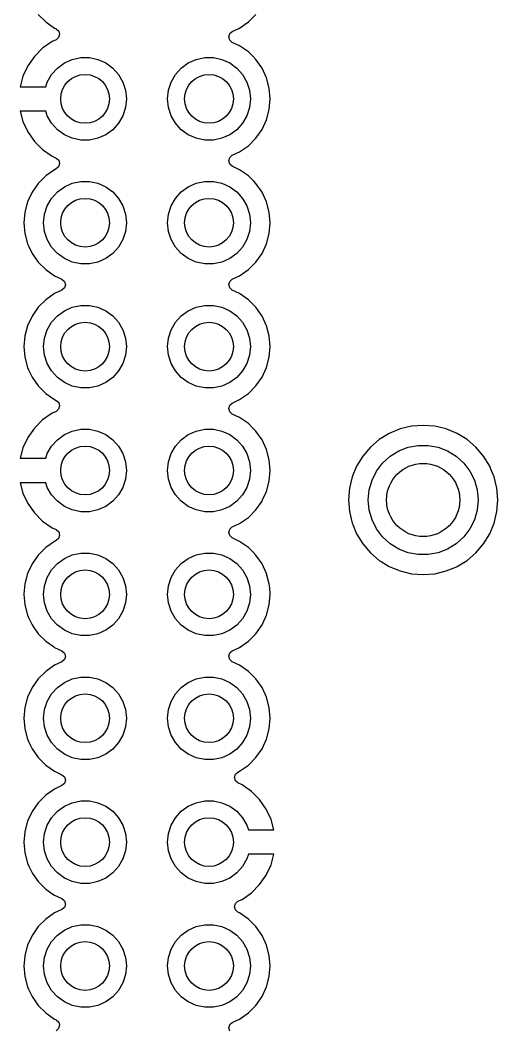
# Model space of a CAD drawing. Extents: x 0.79 to 7.48, y -4.92 to -0.79.
# Drawn here: x 4.582 to 4.967, y -4.043 to -3.228 of the extents above; entities that cross this region are included whole.
import ezdxf

# ---------------------------------------------------------------- set-up
doc = ezdxf.new("R2010")
doc.units = 0
doc.header["$MEASUREMENT"] = 0
doc.layers.add('BLACK', color=7, linetype='CONTINUOUS')

msp = doc.modelspace()

# ---------------------------------------------------------------- linework, layer by layer
at = {"layer": 'BLACK', "linetype": 'CONTINUOUS'}
for p, q in [((4.59639, -3.22372), (4.60249, -3.22981)), ((4.76602, -3.22981), (4.77211, -3.22372)), ((4.60249, -3.22981), (4.60954, -3.23475)), ((4.75896, -3.23475), (4.76602, -3.22981)), ((4.60954, -3.23475), (4.61086, -3.23537)), ((4.61086, -3.23537), (4.61086, -3.23537)), ((4.61086, -3.23537), (4.61293, -3.23718)), ((4.61368, -3.23983), (4.61288, -3.24246)), ((4.61293, -3.23718), (4.61368, -3.23983)), ((4.75019, -3.24191), (4.75099, -3.23928)), ((4.75099, -3.23928), (4.75301, -3.23753)), ((4.75301, -3.23753), (4.75896, -3.23475)), ((4.60758, -3.24575), (4.59996, -3.25108)), ((4.61086, -3.24422), (4.60758, -3.24575)), ((4.60758, -3.24575), (4.60758, -3.24575)), ((4.61288, -3.24246), (4.61086, -3.24422)), ((4.75094, -3.24456), (4.75019, -3.24191)), ((4.75301, -3.24638), (4.75094, -3.24456)), ((4.75896, -3.24915), (4.75301, -3.24638)), ((4.59996, -3.25108), (4.59338, -3.25766)), ((4.59996, -3.25108), (4.59996, -3.25108)), ((4.76602, -3.25409), (4.75896, -3.24915)), ((4.76952, -3.25759), (4.76602, -3.25409)), ((4.59338, -3.25766), (4.58805, -3.26528)), ((4.59338, -3.25766), (4.59338, -3.25766)), ((4.61186, -3.26708), (4.61752, -3.26297)), ((4.61752, -3.26297), (4.62391, -3.26013)), ((4.62391, -3.26013), (4.63075, -3.25867)), ((4.63075, -3.25867), (4.63775, -3.25867)), ((4.63775, -3.25867), (4.64459, -3.26013)), ((4.64459, -3.26013), (4.65098, -3.26297)), ((4.65098, -3.26297), (4.65664, -3.26708)), ((4.71186, -3.26708), (4.71752, -3.26297)), ((4.71752, -3.26297), (4.72391, -3.26013)), ((4.72391, -3.26013), (4.73075, -3.25867)), ((4.73075, -3.25867), (4.73775, -3.25867)), ((4.73775, -3.25867), (4.74459, -3.26013)), ((4.74459, -3.26013), (4.75098, -3.26297)), ((4.75098, -3.26297), (4.75664, -3.26708)), ((4.77211, -3.26019), (4.76952, -3.25759)), ((4.77705, -3.26724), (4.77211, -3.26019)), ((4.58805, -3.26528), (4.58412, -3.27371)), ((4.58805, -3.26528), (4.58805, -3.26528)), ((4.60368, -3.27834), (4.60718, -3.27228)), ((4.60718, -3.27228), (4.61186, -3.26708)), ((4.65664, -3.26708), (4.66133, -3.27228)), ((4.66133, -3.27228), (4.66482, -3.27834)), ((4.70368, -3.27834), (4.70718, -3.27228)), ((4.70718, -3.27228), (4.71186, -3.26708)), ((4.75664, -3.26708), (4.76133, -3.27228)), ((4.76133, -3.27228), (4.76482, -3.27834)), ((4.78069, -3.27505), (4.77705, -3.26724)), ((4.77705, -3.26724), (4.77705, -3.26724)), ((4.77705, -3.26724), (4.77705, -3.26724)), ((4.58412, -3.27371), (4.58186, -3.28211)), ((4.58412, -3.27371), (4.58412, -3.27371)), ((4.60246, -3.28211), (4.60368, -3.27834)), ((4.66482, -3.27834), (4.66699, -3.285)), ((4.70152, -3.285), (4.70368, -3.27834)), ((4.76482, -3.27834), (4.76699, -3.285)), ((4.78292, -3.28337), (4.78069, -3.27505)), ((4.58186, -3.28211), (4.58186, -3.28211)), ((4.58186, -3.28211), (4.60246, -3.28211)), ((4.66699, -3.285), (4.66772, -3.29195)), ((4.70079, -3.29195), (4.70152, -3.285)), ((4.76699, -3.285), (4.76772, -3.29195)), ((4.78367, -3.29195), (4.78292, -3.28337)), ((4.66772, -3.29195), (4.66699, -3.29891)), ((4.70152, -3.29891), (4.70079, -3.29195)), ((4.76772, -3.29195), (4.76699, -3.29891)), ((4.78292, -3.30053), (4.78367, -3.29195)), ((4.60246, -3.3018), (4.58186, -3.3018)), ((4.58186, -3.3018), (4.58412, -3.3102)), ((4.60368, -3.30556), (4.60246, -3.3018)), ((4.60718, -3.31162), (4.60368, -3.30556)), ((4.66482, -3.30556), (4.66133, -3.31162)), ((4.66699, -3.29891), (4.66482, -3.30556)), ((4.70368, -3.30556), (4.70152, -3.29891)), ((4.70718, -3.31162), (4.70368, -3.30556)), ((4.76482, -3.30556), (4.76133, -3.31162)), ((4.76699, -3.29891), (4.76482, -3.30556)), ((4.78069, -3.30886), (4.78292, -3.30053)), ((4.58412, -3.3102), (4.58412, -3.3102)), ((4.58412, -3.3102), (4.58805, -3.31863)), ((4.61186, -3.31682), (4.60718, -3.31162)), ((4.66133, -3.31162), (4.65664, -3.31682)), ((4.71186, -3.31682), (4.70718, -3.31162)), ((4.76133, -3.31162), (4.75664, -3.31682)), ((4.77705, -3.31666), (4.78069, -3.30886)), ((4.58805, -3.31863), (4.59338, -3.32625)), ((4.61752, -3.32093), (4.61186, -3.31682)), ((4.62391, -3.32378), (4.61752, -3.32093)), ((4.65098, -3.32093), (4.64459, -3.32378)), ((4.65664, -3.31682), (4.65098, -3.32093)), ((4.71752, -3.32093), (4.71186, -3.31682)), ((4.72391, -3.32378), (4.71752, -3.32093)), ((4.75098, -3.32093), (4.74459, -3.32378)), ((4.75664, -3.31682), (4.75098, -3.32093)), ((4.77211, -3.32372), (4.77705, -3.31666)), ((4.59338, -3.32625), (4.59996, -3.33282)), ((4.63075, -3.32523), (4.62391, -3.32378)), ((4.63775, -3.32523), (4.63075, -3.32523)), ((4.64459, -3.32378), (4.63775, -3.32523)), ((4.73075, -3.32523), (4.72391, -3.32378)), ((4.73775, -3.32523), (4.73075, -3.32523)), ((4.74459, -3.32378), (4.73775, -3.32523)), ((4.75896, -3.33475), (4.76602, -3.32981)), ((4.76602, -3.32981), (4.77211, -3.32372)), ((4.59996, -3.33282), (4.60758, -3.33816)), ((4.60758, -3.33816), (4.61086, -3.33969)), ((4.75099, -3.33928), (4.75301, -3.33753)), ((4.75301, -3.33753), (4.75896, -3.33475)), ((4.61086, -3.33969), (4.61293, -3.34151)), ((4.61368, -3.34415), (4.61288, -3.34679)), ((4.61293, -3.34151), (4.61368, -3.34415)), ((4.75019, -3.34191), (4.75099, -3.33928)), ((4.75094, -3.34456), (4.75019, -3.34191)), ((4.75301, -3.34638), (4.75094, -3.34456)), ((4.75896, -3.34915), (4.75301, -3.34638)), ((4.60249, -3.35409), (4.59639, -3.36019)), ((4.60954, -3.34915), (4.60249, -3.35409)), ((4.61086, -3.34854), (4.60954, -3.34915)), ((4.60954, -3.34915), (4.60954, -3.34915)), ((4.61288, -3.34679), (4.61086, -3.34854)), ((4.76602, -3.35409), (4.75896, -3.34915)), ((4.77036, -3.35843), (4.76602, -3.35409)), ((4.59639, -3.36019), (4.59145, -3.36724)), ((4.61752, -3.36297), (4.62391, -3.36013)), ((4.62391, -3.36013), (4.63075, -3.35867)), ((4.63075, -3.35867), (4.63775, -3.35867)), ((4.63775, -3.35867), (4.64459, -3.36013)), ((4.64459, -3.36013), (4.65098, -3.36297)), ((4.71752, -3.36297), (4.72391, -3.36013)), ((4.72391, -3.36013), (4.73075, -3.35867)), ((4.73075, -3.35867), (4.73775, -3.35867)), ((4.73775, -3.35867), (4.74459, -3.36013)), ((4.74459, -3.36013), (4.75098, -3.36297)), ((4.77211, -3.36019), (4.77036, -3.35843)), ((4.77705, -3.36724), (4.77211, -3.36019)), ((4.59145, -3.36724), (4.58781, -3.37505)), ((4.59145, -3.36724), (4.59145, -3.36724)), ((4.60718, -3.37228), (4.61186, -3.36708)), ((4.61186, -3.36708), (4.61752, -3.36297)), ((4.65098, -3.36297), (4.65664, -3.36708)), ((4.65664, -3.36708), (4.66133, -3.37228)), ((4.70718, -3.37228), (4.71186, -3.36708)), ((4.71186, -3.36708), (4.71752, -3.36297)), ((4.75098, -3.36297), (4.75664, -3.36708)), ((4.75664, -3.36708), (4.76133, -3.37228)), ((4.78069, -3.37505), (4.77705, -3.36724)), ((4.77705, -3.36724), (4.77705, -3.36724)), ((4.77705, -3.36724), (4.77705, -3.36724)), ((4.58781, -3.37505), (4.58558, -3.38337)), ((4.58781, -3.37505), (4.58781, -3.37505)), ((4.60152, -3.385), (4.60368, -3.37834)), ((4.60368, -3.37834), (4.60718, -3.37228)), ((4.66133, -3.37228), (4.66482, -3.37834)), ((4.66482, -3.37834), (4.66699, -3.385)), ((4.70152, -3.385), (4.70368, -3.37834)), ((4.70368, -3.37834), (4.70718, -3.37228)), ((4.76133, -3.37228), (4.76482, -3.37834)), ((4.76482, -3.37834), (4.76699, -3.385)), ((4.78292, -3.38337), (4.78069, -3.37505)), ((4.58558, -3.38337), (4.58483, -3.39195)), ((4.58558, -3.38337), (4.58558, -3.38337)), ((4.60079, -3.39195), (4.60152, -3.385)), ((4.66699, -3.385), (4.66772, -3.39195)), ((4.70079, -3.39195), (4.70152, -3.385)), ((4.76699, -3.385), (4.76772, -3.39195)), ((4.78367, -3.39195), (4.78292, -3.38337)), ((4.58483, -3.39195), (4.58483, -3.39195)), ((4.58483, -3.39195), (4.58558, -3.40053)), ((4.60152, -3.39891), (4.60079, -3.39195)), ((4.66772, -3.39195), (4.66699, -3.39891)), ((4.70152, -3.39891), (4.70079, -3.39195)), ((4.76772, -3.39195), (4.76699, -3.39891)), ((4.78292, -3.40053), (4.78367, -3.39195)), ((4.58558, -3.40053), (4.58558, -3.40053)), ((4.58558, -3.40053), (4.58781, -3.40886)), ((4.60368, -3.40556), (4.60152, -3.39891)), ((4.66699, -3.39891), (4.66482, -3.40556)), ((4.70368, -3.40556), (4.70152, -3.39891)), ((4.76699, -3.39891), (4.76482, -3.40556)), ((4.78069, -3.40886), (4.78292, -3.40053)), ((4.58781, -3.40886), (4.58781, -3.40886)), ((4.58781, -3.40886), (4.58781, -3.40886)), ((4.58781, -3.40886), (4.58868, -3.41071)), ((4.58868, -3.41071), (4.59145, -3.41666)), ((4.60718, -3.41162), (4.60368, -3.40556)), ((4.61186, -3.41682), (4.60718, -3.41162)), ((4.66133, -3.41162), (4.65664, -3.41682)), ((4.66482, -3.40556), (4.66133, -3.41162)), ((4.70718, -3.41162), (4.70368, -3.40556)), ((4.71186, -3.41682), (4.70718, -3.41162)), ((4.76133, -3.41162), (4.75664, -3.41682)), ((4.76482, -3.40556), (4.76133, -3.41162)), ((4.77705, -3.41666), (4.78069, -3.40886)), ((4.59145, -3.41666), (4.59145, -3.41666)), ((4.59145, -3.41666), (4.59639, -3.42372)), ((4.61752, -3.42093), (4.61186, -3.41682)), ((4.65664, -3.41682), (4.65098, -3.42093)), ((4.71752, -3.42093), (4.71186, -3.41682)), ((4.75664, -3.41682), (4.75098, -3.42093)), ((4.77211, -3.42372), (4.77705, -3.41666)), ((4.59639, -3.42372), (4.60249, -3.42981)), ((4.62391, -3.42378), (4.61752, -3.42093)), ((4.63075, -3.42523), (4.62391, -3.42378)), ((4.63775, -3.42523), (4.63075, -3.42523)), ((4.64459, -3.42378), (4.63775, -3.42523)), ((4.65098, -3.42093), (4.64459, -3.42378)), ((4.72391, -3.42378), (4.71752, -3.42093)), ((4.73075, -3.42523), (4.72391, -3.42378)), ((4.73775, -3.42523), (4.73075, -3.42523)), ((4.74459, -3.42378), (4.73775, -3.42523)), ((4.75098, -3.42093), (4.74459, -3.42378)), ((4.76602, -3.42981), (4.77211, -3.42372)), ((4.60249, -3.42981), (4.60954, -3.43475)), ((4.60954, -3.43475), (4.60954, -3.43475)), ((4.60954, -3.43475), (4.6155, -3.43753)), ((4.75301, -3.43753), (4.75896, -3.43475)), ((4.75896, -3.43475), (4.76602, -3.42981)), ((4.6155, -3.43753), (4.61756, -3.43935)), ((4.61831, -3.44199), (4.61752, -3.44462)), ((4.61756, -3.43935), (4.61831, -3.44199)), ((4.75019, -3.44191), (4.75099, -3.43928)), ((4.75094, -3.44456), (4.75019, -3.44191)), ((4.75099, -3.43928), (4.75301, -3.43753)), ((4.60954, -3.44915), (4.60249, -3.45409)), ((4.6155, -3.44638), (4.60954, -3.44915)), ((4.60954, -3.44915), (4.60954, -3.44915)), ((4.61752, -3.44462), (4.6155, -3.44638)), ((4.75301, -3.44638), (4.75094, -3.44456)), ((4.75896, -3.44915), (4.75301, -3.44638)), ((4.76602, -3.45409), (4.75896, -3.44915)), ((4.59639, -3.46019), (4.59145, -3.46724)), ((4.60249, -3.45409), (4.59639, -3.46019)), ((4.61752, -3.46297), (4.62391, -3.46013)), ((4.62391, -3.46013), (4.63075, -3.45867)), ((4.63075, -3.45867), (4.63775, -3.45867)), ((4.63775, -3.45867), (4.64459, -3.46013)), ((4.64459, -3.46013), (4.65098, -3.46297)), ((4.71752, -3.46297), (4.72391, -3.46013)), ((4.72391, -3.46013), (4.73075, -3.45867)), ((4.73075, -3.45867), (4.73775, -3.45867)), ((4.73775, -3.45867), (4.74459, -3.46013)), ((4.74459, -3.46013), (4.75098, -3.46297)), ((4.77211, -3.46019), (4.76602, -3.45409)), ((4.77705, -3.46724), (4.77211, -3.46019)), ((4.77211, -3.46019), (4.77211, -3.46019)), ((4.59145, -3.46724), (4.58781, -3.47505)), ((4.59145, -3.46724), (4.59145, -3.46724)), ((4.60718, -3.47228), (4.61186, -3.46708)), ((4.61186, -3.46708), (4.61752, -3.46297)), ((4.65098, -3.46297), (4.65664, -3.46708)), ((4.65664, -3.46708), (4.66133, -3.47228)), ((4.70718, -3.47228), (4.71186, -3.46708)), ((4.71186, -3.46708), (4.71752, -3.46297)), ((4.75098, -3.46297), (4.75664, -3.46708)), ((4.75664, -3.46708), (4.76133, -3.47228)), ((4.78069, -3.47505), (4.77705, -3.46724)), ((4.77705, -3.46724), (4.77705, -3.46724)), ((4.77705, -3.46724), (4.77705, -3.46724)), ((4.58781, -3.47505), (4.58558, -3.48337)), ((4.58781, -3.47505), (4.58781, -3.47505)), ((4.60368, -3.47834), (4.60718, -3.47228)), ((4.66133, -3.47228), (4.66482, -3.47834)), ((4.70368, -3.47834), (4.70718, -3.47228)), ((4.76133, -3.47228), (4.76482, -3.47834)), ((4.78292, -3.48337), (4.78069, -3.47505)), ((4.58558, -3.48337), (4.58483, -3.49195)), ((4.58558, -3.48337), (4.58558, -3.48337)), ((4.60079, -3.49195), (4.60152, -3.485)), ((4.60152, -3.485), (4.60368, -3.47834)), ((4.66482, -3.47834), (4.66699, -3.485)), ((4.66699, -3.485), (4.66772, -3.49195)), ((4.70079, -3.49195), (4.70152, -3.485)), ((4.70152, -3.485), (4.70368, -3.47834)), ((4.76482, -3.47834), (4.76699, -3.485)), ((4.76699, -3.485), (4.76772, -3.49195)), ((4.78367, -3.49195), (4.78292, -3.48337)), ((4.58483, -3.49195), (4.58483, -3.49195)), ((4.58483, -3.49195), (4.58558, -3.50053)), ((4.60152, -3.49891), (4.60079, -3.49195)), ((4.66772, -3.49195), (4.66699, -3.49891)), ((4.70152, -3.49891), (4.70079, -3.49195)), ((4.76772, -3.49195), (4.76699, -3.49891)), ((4.78292, -3.50053), (4.78367, -3.49195)), ((4.58558, -3.50053), (4.58558, -3.50053)), ((4.58558, -3.50053), (4.58781, -3.50886)), ((4.60368, -3.50556), (4.60152, -3.49891)), ((4.66699, -3.49891), (4.66482, -3.50556)), ((4.70368, -3.50556), (4.70152, -3.49891)), ((4.76699, -3.49891), (4.76482, -3.50556)), ((4.78069, -3.50886), (4.78292, -3.50053)), ((4.58781, -3.50886), (4.58781, -3.50886)), ((4.58781, -3.50886), (4.58781, -3.50886)), ((4.58781, -3.50886), (4.58868, -3.51071)), ((4.60718, -3.51162), (4.60368, -3.50556)), ((4.66482, -3.50556), (4.66133, -3.51162)), ((4.70718, -3.51162), (4.70368, -3.50556)), ((4.76482, -3.50556), (4.76133, -3.51162)), ((4.77705, -3.51666), (4.78069, -3.50886)), ((4.58868, -3.51071), (4.59145, -3.51666)), ((4.59145, -3.51666), (4.59145, -3.51666)), ((4.59145, -3.51666), (4.59639, -3.52372)), ((4.61186, -3.51682), (4.60718, -3.51162)), ((4.61752, -3.52093), (4.61186, -3.51682)), ((4.65664, -3.51682), (4.65098, -3.52093)), ((4.66133, -3.51162), (4.65664, -3.51682)), ((4.71186, -3.51682), (4.70718, -3.51162)), ((4.71752, -3.52093), (4.71186, -3.51682)), ((4.75664, -3.51682), (4.75098, -3.52093)), ((4.76133, -3.51162), (4.75664, -3.51682)), ((4.77211, -3.52372), (4.77705, -3.51666)), ((4.59639, -3.52372), (4.60249, -3.52981)), ((4.62391, -3.52378), (4.61752, -3.52093)), ((4.63075, -3.52523), (4.62391, -3.52378)), ((4.63775, -3.52523), (4.63075, -3.52523)), ((4.64459, -3.52378), (4.63775, -3.52523)), ((4.65098, -3.52093), (4.64459, -3.52378)), ((4.72391, -3.52378), (4.71752, -3.52093)), ((4.73075, -3.52523), (4.72391, -3.52378)), ((4.73775, -3.52523), (4.73075, -3.52523)), ((4.74459, -3.52378), (4.73775, -3.52523)), ((4.75098, -3.52093), (4.74459, -3.52378)), ((4.76602, -3.52981), (4.77211, -3.52372)), ((4.60249, -3.52981), (4.60954, -3.53475)), ((4.75896, -3.53475), (4.76602, -3.52981)), ((4.60954, -3.53475), (4.61086, -3.53537)), ((4.61086, -3.53537), (4.61086, -3.53537)), ((4.61086, -3.53537), (4.61293, -3.53718)), ((4.61368, -3.53983), (4.61288, -3.54246)), ((4.61293, -3.53718), (4.61368, -3.53983)), ((4.75019, -3.54191), (4.75099, -3.53928)), ((4.75094, -3.54456), (4.75019, -3.54191)), ((4.75099, -3.53928), (4.75301, -3.53753)), ((4.75301, -3.53753), (4.75896, -3.53475)), ((4.60758, -3.54575), (4.59996, -3.55108)), ((4.61086, -3.54422), (4.60758, -3.54575)), ((4.60758, -3.54575), (4.60758, -3.54575)), ((4.61288, -3.54246), (4.61086, -3.54422)), ((4.75301, -3.54638), (4.75094, -3.54456)), ((4.75896, -3.54915), (4.75301, -3.54638)), ((4.76602, -3.55409), (4.75896, -3.54915)), ((4.59338, -3.55766), (4.58805, -3.56528)), ((4.59996, -3.55108), (4.59338, -3.55766)), ((4.59338, -3.55766), (4.59338, -3.55766)), ((4.59996, -3.55108), (4.59996, -3.55108)), ((4.76958, -3.55766), (4.76602, -3.55409)), ((4.77211, -3.56019), (4.76958, -3.55766)), ((4.89766, -3.55625), (4.88847, -3.55845)), ((4.90709, -3.5555), (4.89766, -3.55625)), ((4.91651, -3.55625), (4.90709, -3.5555)), ((4.9257, -3.55845), (4.91651, -3.55625)), ((4.58805, -3.56528), (4.58412, -3.5737)), ((4.58805, -3.56528), (4.58805, -3.56528)), ((4.61186, -3.56708), (4.61752, -3.56297)), ((4.61752, -3.56297), (4.62391, -3.56013)), ((4.62391, -3.56013), (4.63075, -3.55867)), ((4.63075, -3.55867), (4.63775, -3.55867)), ((4.63775, -3.55867), (4.64459, -3.56013)), ((4.64459, -3.56013), (4.65098, -3.56297)), ((4.65098, -3.56297), (4.65664, -3.56708)), ((4.71186, -3.56708), (4.71752, -3.56297)), ((4.71752, -3.56297), (4.72391, -3.56013)), ((4.72391, -3.56013), (4.73075, -3.55867)), ((4.73075, -3.55867), (4.73775, -3.55867)), ((4.73775, -3.55867), (4.74459, -3.56013)), ((4.74459, -3.56013), (4.75098, -3.56297)), ((4.75098, -3.56297), (4.75664, -3.56708)), ((4.77705, -3.56724), (4.77211, -3.56019)), ((4.87974, -3.56207), (4.87168, -3.56701)), ((4.88847, -3.55845), (4.87974, -3.56207)), ((4.88847, -3.55845), (4.88847, -3.55845)), ((4.92624, -3.55867), (4.9257, -3.55845)), ((4.9257, -3.55845), (4.9257, -3.55845)), ((4.9257, -3.55845), (4.9257, -3.55845)), ((4.93444, -3.56207), (4.92624, -3.55867)), ((4.9425, -3.56701), (4.93444, -3.56207)), ((4.58412, -3.57371), (4.58186, -3.58211)), ((4.58412, -3.5737), (4.58412, -3.57371)), ((4.60368, -3.57834), (4.60718, -3.57228)), ((4.60718, -3.57228), (4.61186, -3.56708)), ((4.65664, -3.56708), (4.66133, -3.57228)), ((4.66133, -3.57228), (4.66482, -3.57834)), ((4.70368, -3.57834), (4.70718, -3.57228)), ((4.70718, -3.57228), (4.71186, -3.56708)), ((4.75664, -3.56708), (4.76133, -3.57228)), ((4.76133, -3.57228), (4.76482, -3.57834)), ((4.78069, -3.57505), (4.77705, -3.56724)), ((4.77705, -3.56724), (4.77705, -3.56724)), ((4.77705, -3.56724), (4.77705, -3.56724)), ((4.86449, -3.57315), (4.85835, -3.58034)), ((4.87168, -3.56701), (4.86449, -3.57315)), ((4.88734, -3.5761), (4.89497, -3.57315)), ((4.89497, -3.57315), (4.903, -3.57165)), ((4.903, -3.57165), (4.91117, -3.57165)), ((4.91117, -3.57165), (4.91921, -3.57315)), ((4.91921, -3.57315), (4.92683, -3.5761)), ((4.94969, -3.57315), (4.9425, -3.56701)), ((4.9425, -3.56701), (4.9425, -3.56701)), ((4.95583, -3.58034), (4.94969, -3.57315)), ((4.58186, -3.58211), (4.58186, -3.58211)), ((4.58186, -3.58211), (4.60246, -3.58211)), ((4.60246, -3.58211), (4.60368, -3.57834)), ((4.66482, -3.57834), (4.66699, -3.585)), ((4.70152, -3.585), (4.70368, -3.57834)), ((4.76482, -3.57834), (4.76699, -3.585)), ((4.78292, -3.58337), (4.78069, -3.57505)), ((4.85835, -3.58034), (4.85341, -3.5884)), ((4.87435, -3.58591), (4.8804, -3.5804)), ((4.8804, -3.5804), (4.88734, -3.5761)), ((4.92683, -3.5761), (4.93378, -3.5804)), ((4.93378, -3.5804), (4.93982, -3.58591)), ((4.96077, -3.5884), (4.95583, -3.58034)), ((4.95583, -3.58034), (4.95583, -3.58034)), ((4.66699, -3.585), (4.66772, -3.59195)), ((4.70079, -3.59195), (4.70152, -3.585)), ((4.76699, -3.585), (4.76772, -3.59195)), ((4.78367, -3.59195), (4.78292, -3.58337)), ((4.85341, -3.5884), (4.84979, -3.59713)), ((4.86943, -3.59243), (4.87435, -3.58591)), ((4.93982, -3.58591), (4.94474, -3.59243)), ((4.96181, -3.59091), (4.96077, -3.5884)), ((4.66699, -3.59891), (4.66482, -3.60556)), ((4.66772, -3.59195), (4.66699, -3.59891)), ((4.70152, -3.59891), (4.70079, -3.59195)), ((4.70368, -3.60556), (4.70152, -3.59891)), ((4.76699, -3.59891), (4.76482, -3.60556)), ((4.76772, -3.59195), (4.76699, -3.59891)), ((4.78292, -3.60053), (4.78367, -3.59195)), ((4.84979, -3.59713), (4.84758, -3.60632)), ((4.84979, -3.59713), (4.84979, -3.59713)), ((4.86579, -3.59975), (4.86943, -3.59243)), ((4.94474, -3.59243), (4.94839, -3.59975)), ((4.96438, -3.59713), (4.96181, -3.59091)), ((4.96659, -3.60632), (4.96438, -3.59713)), ((4.60246, -3.6018), (4.58186, -3.6018)), ((4.58186, -3.6018), (4.58412, -3.6102)), ((4.60368, -3.60556), (4.60246, -3.6018)), ((4.60718, -3.61162), (4.60368, -3.60556)), ((4.66482, -3.60556), (4.66133, -3.61162)), ((4.70718, -3.61162), (4.70368, -3.60556)), ((4.76482, -3.60556), (4.76133, -3.61162)), ((4.78069, -3.60886), (4.78292, -3.60053)), ((4.84758, -3.60632), (4.84684, -3.61575)), ((4.86355, -3.60761), (4.86579, -3.59975)), ((4.94839, -3.59975), (4.95062, -3.60761)), ((4.96733, -3.61575), (4.96659, -3.60632)), ((4.58412, -3.6102), (4.58412, -3.6102)), ((4.58412, -3.6102), (4.58805, -3.61863)), ((4.61186, -3.61682), (4.60718, -3.61162)), ((4.66133, -3.61162), (4.65664, -3.61682)), ((4.71186, -3.61682), (4.70718, -3.61162)), ((4.76133, -3.61162), (4.75664, -3.61682)), ((4.77748, -3.61575), (4.78069, -3.60886)), ((4.8628, -3.61575), (4.86355, -3.60761)), ((4.95062, -3.60761), (4.95138, -3.61575)), ((4.58805, -3.61863), (4.59338, -3.62625)), ((4.61752, -3.62093), (4.61186, -3.61682)), ((4.62391, -3.62378), (4.61752, -3.62093)), ((4.65098, -3.62093), (4.64459, -3.62378)), ((4.65664, -3.61682), (4.65098, -3.62093)), ((4.71752, -3.62093), (4.71186, -3.61682)), ((4.72391, -3.62378), (4.71752, -3.62093)), ((4.75098, -3.62093), (4.74459, -3.62378)), ((4.75664, -3.61682), (4.75098, -3.62093)), ((4.77211, -3.62372), (4.77705, -3.61666)), ((4.77705, -3.61666), (4.77748, -3.61575)), ((4.84684, -3.61575), (4.84758, -3.62517)), ((4.86355, -3.62389), (4.8628, -3.61575)), ((4.95138, -3.61575), (4.95062, -3.62389)), ((4.96659, -3.62517), (4.96733, -3.61575)), ((4.59338, -3.62625), (4.59996, -3.63282)), ((4.63075, -3.62523), (4.62391, -3.62378)), ((4.63775, -3.62523), (4.63075, -3.62523)), ((4.64459, -3.62378), (4.63775, -3.62523)), ((4.73075, -3.62523), (4.72391, -3.62378)), ((4.73775, -3.62523), (4.73075, -3.62523)), ((4.74459, -3.62378), (4.73775, -3.62523)), ((4.75896, -3.63475), (4.76602, -3.62981)), ((4.76602, -3.62981), (4.77211, -3.62372)), ((4.84758, -3.62517), (4.84979, -3.63436)), ((4.86579, -3.63175), (4.86355, -3.62389)), ((4.95062, -3.62389), (4.94839, -3.63175)), ((4.96438, -3.63436), (4.96659, -3.62517)), ((4.59996, -3.63282), (4.60758, -3.63816)), ((4.60758, -3.63816), (4.61086, -3.63969)), ((4.61086, -3.63969), (4.61293, -3.64151)), ((4.75019, -3.64191), (4.75099, -3.63928)), ((4.75099, -3.63928), (4.75301, -3.63753)), ((4.75301, -3.63753), (4.75896, -3.63475)), ((4.84979, -3.63436), (4.84979, -3.63436)), ((4.84979, -3.63436), (4.84979, -3.63436)), ((4.84979, -3.63436), (4.85025, -3.63548)), ((4.85025, -3.63548), (4.85341, -3.6431)), ((4.86943, -3.63906), (4.86579, -3.63175)), ((4.87435, -3.64559), (4.86943, -3.63906)), ((4.94474, -3.63906), (4.93982, -3.64559)), ((4.94839, -3.63175), (4.94474, -3.63906)), ((4.96077, -3.6431), (4.96438, -3.63436)), ((4.61288, -3.64679), (4.61086, -3.64854)), ((4.61368, -3.64415), (4.61288, -3.64679)), ((4.61293, -3.64151), (4.61368, -3.64415)), ((4.75094, -3.64456), (4.75019, -3.64191)), ((4.75301, -3.64638), (4.75094, -3.64456)), ((4.75896, -3.64915), (4.75301, -3.64638)), ((4.85341, -3.6431), (4.85835, -3.65116)), ((4.8804, -3.65109), (4.87435, -3.64559)), ((4.93982, -3.64559), (4.93378, -3.65109)), ((4.95583, -3.65116), (4.96077, -3.6431)), ((4.60249, -3.65409), (4.59639, -3.66019)), ((4.60954, -3.64915), (4.60249, -3.65409)), ((4.61086, -3.64854), (4.60954, -3.64915)), ((4.60954, -3.64915), (4.60954, -3.64915)), ((4.76602, -3.65409), (4.75896, -3.64915)), ((4.76925, -3.65732), (4.76602, -3.65409)), ((4.85835, -3.65116), (4.85835, -3.65116)), ((4.85835, -3.65116), (4.86449, -3.65835)), ((4.88734, -3.6554), (4.8804, -3.65109)), ((4.89497, -3.65835), (4.88734, -3.6554)), ((4.92683, -3.6554), (4.91921, -3.65835)), ((4.93378, -3.65109), (4.92683, -3.6554)), ((4.94969, -3.65835), (4.95583, -3.65116)), ((4.59639, -3.66019), (4.59145, -3.66724)), ((4.61186, -3.66708), (4.61752, -3.66297)), ((4.61752, -3.66297), (4.62391, -3.66013)), ((4.62391, -3.66013), (4.63075, -3.65867)), ((4.63075, -3.65867), (4.63775, -3.65867)), ((4.63775, -3.65867), (4.64459, -3.66013)), ((4.64459, -3.66013), (4.65098, -3.66297)), ((4.65098, -3.66297), (4.65664, -3.66708)), ((4.71186, -3.66708), (4.71752, -3.66297)), ((4.71752, -3.66297), (4.72391, -3.66013)), ((4.72391, -3.66013), (4.73075, -3.65867)), ((4.73075, -3.65867), (4.73775, -3.65867)), ((4.73775, -3.65867), (4.74459, -3.66013)), ((4.74459, -3.66013), (4.75098, -3.66297)), ((4.75098, -3.66297), (4.75664, -3.66708)), ((4.77211, -3.66019), (4.76925, -3.65732)), ((4.77705, -3.66724), (4.77211, -3.66019)), ((4.86449, -3.65835), (4.87168, -3.66449)), ((4.903, -3.65985), (4.89497, -3.65835)), ((4.91117, -3.65985), (4.903, -3.65985)), ((4.91921, -3.65835), (4.91117, -3.65985)), ((4.9425, -3.66449), (4.94969, -3.65835)), ((4.59145, -3.66724), (4.58781, -3.67505)), ((4.59145, -3.66724), (4.59145, -3.66724)), ((4.60368, -3.67834), (4.60718, -3.67228)), ((4.60718, -3.67228), (4.61186, -3.66708)), ((4.65664, -3.66708), (4.66133, -3.67228)), ((4.66133, -3.67228), (4.66482, -3.67834)), ((4.70368, -3.67834), (4.70718, -3.67228)), ((4.70718, -3.67228), (4.71186, -3.66708)), ((4.75664, -3.66708), (4.76133, -3.67228)), ((4.76133, -3.67228), (4.76482, -3.67834)), ((4.78069, -3.67505), (4.77705, -3.66724)), ((4.77705, -3.66724), (4.77705, -3.66724)), ((4.77705, -3.66724), (4.77705, -3.66724)), ((4.87168, -3.66449), (4.8731, -3.66536)), ((4.8731, -3.66536), (4.87974, -3.66943)), ((4.87974, -3.66943), (4.88355, -3.671)), ((4.88355, -3.671), (4.88847, -3.67304)), ((4.9257, -3.67304), (4.93332, -3.66989)), ((4.93332, -3.66989), (4.93444, -3.66943)), ((4.93444, -3.66943), (4.93679, -3.66799)), ((4.93679, -3.66799), (4.9425, -3.66449)), ((4.58781, -3.67505), (4.58558, -3.68337)), ((4.58781, -3.67505), (4.58781, -3.67505)), ((4.60152, -3.685), (4.60368, -3.67834)), ((4.66482, -3.67834), (4.66699, -3.685)), ((4.70152, -3.685), (4.70368, -3.67834)), ((4.76482, -3.67834), (4.76699, -3.685)), ((4.78075, -3.67526), (4.78069, -3.67505)), ((4.78069, -3.67505), (4.78069, -3.67505)), ((4.78069, -3.67505), (4.78069, -3.67505)), ((4.78292, -3.68337), (4.78075, -3.67526)), ((4.88847, -3.67304), (4.89766, -3.67525)), ((4.89766, -3.67525), (4.90709, -3.67599)), ((4.90709, -3.67599), (4.91651, -3.67525)), ((4.91651, -3.67525), (4.9257, -3.67304)), ((4.58558, -3.68337), (4.58486, -3.69158)), ((4.58558, -3.68337), (4.58558, -3.68337)), ((4.60079, -3.69195), (4.60152, -3.685)), ((4.66699, -3.685), (4.66772, -3.69195)), ((4.70079, -3.69195), (4.70152, -3.685)), ((4.76699, -3.685), (4.76772, -3.69195)), ((4.78321, -3.68663), (4.78292, -3.68337)), ((4.78364, -3.69158), (4.78321, -3.68663)), ((4.58486, -3.69158), (4.58483, -3.69195)), ((4.58483, -3.69195), (4.58555, -3.70019)), ((4.60152, -3.69891), (4.60079, -3.69195)), ((4.66772, -3.69195), (4.66699, -3.69891)), ((4.70152, -3.69891), (4.70079, -3.69195)), ((4.76772, -3.69195), (4.76699, -3.69891)), ((4.78292, -3.70053), (4.78367, -3.69195)), ((4.78367, -3.69195), (4.78364, -3.69158)), ((4.58555, -3.70019), (4.58558, -3.70053)), ((4.58558, -3.70053), (4.58558, -3.70053)), ((4.58558, -3.70053), (4.58781, -3.70886)), ((4.60368, -3.70556), (4.60152, -3.69891)), ((4.66699, -3.69891), (4.66482, -3.70556)), ((4.70368, -3.70556), (4.70152, -3.69891)), ((4.76699, -3.69891), (4.76482, -3.70556)), ((4.78069, -3.70886), (4.78292, -3.70053)), ((4.58781, -3.70886), (4.58781, -3.70886)), ((4.58781, -3.70886), (4.58781, -3.70886)), ((4.58781, -3.70886), (4.58868, -3.71071)), ((4.58868, -3.71071), (4.59145, -3.71666)), ((4.60718, -3.71162), (4.60368, -3.70556)), ((4.61186, -3.71682), (4.60718, -3.71162)), ((4.66133, -3.71162), (4.65664, -3.71682)), ((4.66482, -3.70556), (4.66133, -3.71162)), ((4.70718, -3.71162), (4.70368, -3.70556)), ((4.71186, -3.71682), (4.70718, -3.71162)), ((4.76133, -3.71162), (4.75664, -3.71682)), ((4.76482, -3.70556), (4.76133, -3.71162)), ((4.77705, -3.71666), (4.78069, -3.70886)), ((4.59145, -3.71666), (4.59228, -3.71784)), ((4.59228, -3.71784), (4.59639, -3.72372)), ((4.61752, -3.72093), (4.61186, -3.71682)), ((4.62391, -3.72378), (4.61752, -3.72093)), ((4.65098, -3.72093), (4.64459, -3.72378)), ((4.65664, -3.71682), (4.65098, -3.72093)), ((4.71752, -3.72093), (4.71186, -3.71682)), ((4.72391, -3.72378), (4.71752, -3.72093)), ((4.75098, -3.72093), (4.74459, -3.72378)), ((4.75664, -3.71682), (4.75098, -3.72093)), ((4.77211, -3.72372), (4.77705, -3.71666)), ((4.59639, -3.72372), (4.60249, -3.72981)), ((4.63075, -3.72523), (4.62391, -3.72378)), ((4.63775, -3.72523), (4.63075, -3.72523)), ((4.64459, -3.72378), (4.63775, -3.72523)), ((4.73075, -3.72523), (4.72391, -3.72378)), ((4.73775, -3.72523), (4.73075, -3.72523)), ((4.74459, -3.72378), (4.73775, -3.72523)), ((4.76602, -3.72981), (4.77211, -3.72372)), ((4.60249, -3.72981), (4.60862, -3.73411)), ((4.60862, -3.73411), (4.60954, -3.73475)), ((4.60954, -3.73475), (4.6155, -3.73753)), ((4.75301, -3.73753), (4.75896, -3.73475)), ((4.75896, -3.73475), (4.76602, -3.72981)), ((4.6155, -3.73753), (4.61756, -3.73935)), ((4.61752, -3.74462), (4.6155, -3.74638)), ((4.61831, -3.74199), (4.61752, -3.74462)), ((4.61756, -3.73935), (4.61831, -3.74199)), ((4.75019, -3.74191), (4.75099, -3.73928)), ((4.75094, -3.74456), (4.75019, -3.74191)), ((4.75301, -3.74638), (4.75094, -3.74456)), ((4.75099, -3.73928), (4.75301, -3.73753)), ((4.60954, -3.74915), (4.60249, -3.75409)), ((4.6155, -3.74638), (4.60954, -3.74915)), ((4.60954, -3.74915), (4.60954, -3.74915)), ((4.75896, -3.74915), (4.75301, -3.74638)), ((4.76602, -3.75409), (4.75896, -3.74915)), ((4.59639, -3.76019), (4.59145, -3.76724)), ((4.60249, -3.75409), (4.59639, -3.76019)), ((4.61752, -3.76297), (4.62391, -3.76013)), ((4.62391, -3.76013), (4.63075, -3.75867)), ((4.63075, -3.75867), (4.63775, -3.75867)), ((4.63775, -3.75867), (4.64459, -3.76013)), ((4.64459, -3.76013), (4.65098, -3.76297)), ((4.71752, -3.76297), (4.72391, -3.76013)), ((4.72391, -3.76013), (4.73075, -3.75867)), ((4.73075, -3.75867), (4.73775, -3.75867)), ((4.73775, -3.75867), (4.74459, -3.76013)), ((4.74459, -3.76013), (4.75098, -3.76297)), ((4.77011, -3.75819), (4.76602, -3.75409)), ((4.77211, -3.76019), (4.77011, -3.75819)), ((4.77705, -3.76724), (4.77211, -3.76019)), ((4.59145, -3.76724), (4.58781, -3.77505)), ((4.59145, -3.76724), (4.59145, -3.76724)), ((4.60718, -3.77228), (4.61186, -3.76708)), ((4.61186, -3.76708), (4.61752, -3.76297)), ((4.65098, -3.76297), (4.65664, -3.76708)), ((4.65664, -3.76708), (4.66133, -3.77228)), ((4.70718, -3.77228), (4.71186, -3.76708)), ((4.71186, -3.76708), (4.71752, -3.76297)), ((4.75098, -3.76297), (4.75664, -3.76708)), ((4.75664, -3.76708), (4.76133, -3.77228)), ((4.78069, -3.77505), (4.77705, -3.76724)), ((4.77705, -3.76724), (4.77705, -3.76724)), ((4.77705, -3.76724), (4.77705, -3.76724)), ((4.58781, -3.77505), (4.58558, -3.78337)), ((4.58781, -3.77505), (4.58781, -3.77505)), ((4.60368, -3.77834), (4.60718, -3.77228)), ((4.66133, -3.77228), (4.66482, -3.77834)), ((4.70368, -3.77834), (4.70718, -3.77228)), ((4.76133, -3.77228), (4.76482, -3.77834)), ((4.78292, -3.78337), (4.78069, -3.77505)), ((4.58558, -3.78337), (4.58483, -3.79195)), ((4.58558, -3.78337), (4.58558, -3.78337)), ((4.60079, -3.79195), (4.60152, -3.785)), ((4.60152, -3.785), (4.60368, -3.77834)), ((4.66482, -3.77834), (4.66699, -3.785)), ((4.66699, -3.785), (4.66772, -3.79195)), ((4.70079, -3.79195), (4.70152, -3.785)), ((4.70152, -3.785), (4.70368, -3.77834)), ((4.76482, -3.77834), (4.76699, -3.785)), ((4.76699, -3.785), (4.76772, -3.79195)), ((4.78367, -3.79195), (4.78292, -3.78337)), ((4.58483, -3.79195), (4.58483, -3.79195)), ((4.58483, -3.79195), (4.58558, -3.80053)), ((4.60152, -3.79891), (4.60079, -3.79195)), ((4.66772, -3.79195), (4.66699, -3.79891)), ((4.70152, -3.79891), (4.70079, -3.79195)), ((4.76772, -3.79195), (4.76699, -3.79891)), ((4.78292, -3.80053), (4.78367, -3.79195)), ((4.58558, -3.80053), (4.58558, -3.80053)), ((4.58558, -3.80053), (4.58781, -3.80886)), ((4.60368, -3.80556), (4.60152, -3.79891)), ((4.66699, -3.79891), (4.66482, -3.80556)), ((4.70368, -3.80556), (4.70152, -3.79891)), ((4.76699, -3.79891), (4.76482, -3.80556)), ((4.78069, -3.80886), (4.78292, -3.80053)), ((4.58781, -3.80886), (4.58781, -3.80886)), ((4.58781, -3.80886), (4.58781, -3.80886)), ((4.58781, -3.80886), (4.58891, -3.81121)), ((4.60718, -3.81162), (4.60368, -3.80556)), ((4.66482, -3.80556), (4.66133, -3.81162)), ((4.70718, -3.81162), (4.70368, -3.80556)), ((4.76482, -3.80556), (4.76133, -3.81162)), ((4.77705, -3.81666), (4.78069, -3.80886)), ((4.58891, -3.81121), (4.59145, -3.81666)), ((4.59145, -3.81666), (4.59145, -3.81666)), ((4.59145, -3.81666), (4.59639, -3.82372)), ((4.61186, -3.81682), (4.60718, -3.81162)), ((4.61752, -3.82093), (4.61186, -3.81682)), ((4.65664, -3.81682), (4.65098, -3.82093)), ((4.66133, -3.81162), (4.65664, -3.81682)), ((4.71186, -3.81682), (4.70718, -3.81162)), ((4.71752, -3.82093), (4.71186, -3.81682)), ((4.75664, -3.81682), (4.75098, -3.82093)), ((4.76133, -3.81162), (4.75664, -3.81682)), ((4.77211, -3.82372), (4.77705, -3.81666)), ((4.59639, -3.82372), (4.60249, -3.82981)), ((4.62391, -3.82378), (4.61752, -3.82093)), ((4.63075, -3.82523), (4.62391, -3.82378)), ((4.63775, -3.82523), (4.63075, -3.82523)), ((4.64459, -3.82378), (4.63775, -3.82523)), ((4.65098, -3.82093), (4.64459, -3.82378)), ((4.72391, -3.82378), (4.71752, -3.82093)), ((4.73075, -3.82523), (4.72391, -3.82378)), ((4.73775, -3.82523), (4.73075, -3.82523)), ((4.74459, -3.82378), (4.73775, -3.82523)), ((4.75098, -3.82093), (4.74459, -3.82378)), ((4.76602, -3.82981), (4.77211, -3.82372)), ((4.60249, -3.82981), (4.60954, -3.83475)), ((4.60954, -3.83475), (4.60954, -3.83475)), ((4.60954, -3.83475), (4.6155, -3.83753)), ((4.75764, -3.83537), (4.75896, -3.83475)), ((4.75896, -3.83475), (4.76602, -3.82981)), ((4.6155, -3.83753), (4.61756, -3.83935)), ((4.61831, -3.84199), (4.61752, -3.84462)), ((4.61756, -3.83935), (4.61831, -3.84199)), ((4.75482, -3.83975), (4.75562, -3.83712)), ((4.75558, -3.8424), (4.75482, -3.83975)), ((4.75764, -3.84422), (4.75558, -3.8424)), ((4.75562, -3.83712), (4.75764, -3.83537)), ((4.60954, -3.84915), (4.60249, -3.85409)), ((4.6155, -3.84638), (4.60954, -3.84915)), ((4.60954, -3.84915), (4.60954, -3.84915)), ((4.61752, -3.84462), (4.6155, -3.84638)), ((4.76093, -3.84575), (4.75764, -3.84422)), ((4.76855, -3.85108), (4.76093, -3.84575)), ((4.77512, -3.85766), (4.76855, -3.85108)), ((4.60249, -3.85409), (4.59639, -3.86019)), ((4.62391, -3.86013), (4.63075, -3.85867)), ((4.63075, -3.85867), (4.63775, -3.85867)), ((4.63775, -3.85867), (4.64459, -3.86013)), ((4.72391, -3.86013), (4.73075, -3.85867)), ((4.73075, -3.85867), (4.73775, -3.85867)), ((4.73775, -3.85867), (4.74459, -3.86013)), ((4.78046, -3.86528), (4.77512, -3.85766)), ((4.77512, -3.85766), (4.77512, -3.85766)), ((4.59145, -3.86724), (4.58781, -3.87505)), ((4.59639, -3.86019), (4.59145, -3.86724)), ((4.59145, -3.86724), (4.59145, -3.86724)), ((4.60718, -3.87228), (4.61186, -3.86708)), ((4.61186, -3.86708), (4.61752, -3.86297)), ((4.61752, -3.86297), (4.62391, -3.86013)), ((4.64459, -3.86013), (4.65098, -3.86297)), ((4.65098, -3.86297), (4.65664, -3.86708)), ((4.65664, -3.86708), (4.66133, -3.87228)), ((4.70718, -3.87228), (4.71186, -3.86708)), ((4.71186, -3.86708), (4.71752, -3.86297)), ((4.71752, -3.86297), (4.72391, -3.86013)), ((4.74459, -3.86013), (4.75098, -3.86297)), ((4.75098, -3.86297), (4.75664, -3.86708)), ((4.75664, -3.86708), (4.76133, -3.87228)), ((4.78439, -3.8737), (4.78046, -3.86528)), ((4.78046, -3.86528), (4.78046, -3.86528)), ((4.58781, -3.87505), (4.58558, -3.88337)), ((4.58781, -3.87505), (4.58781, -3.87505)), ((4.60368, -3.87834), (4.60718, -3.87228)), ((4.66133, -3.87228), (4.66482, -3.87834)), ((4.70368, -3.87834), (4.70718, -3.87228)), ((4.76133, -3.87228), (4.76482, -3.87834)), ((4.78439, -3.87371), (4.78439, -3.8737)), ((4.78664, -3.88211), (4.78439, -3.87371)), ((4.58555, -3.88372), (4.58483, -3.89195)), ((4.58558, -3.88337), (4.58555, -3.88372)), ((4.58558, -3.88337), (4.58558, -3.88337)), ((4.60152, -3.885), (4.60368, -3.87834)), ((4.66482, -3.87834), (4.66699, -3.885)), ((4.70152, -3.885), (4.70368, -3.87834)), ((4.76482, -3.87834), (4.76605, -3.88211)), ((4.76605, -3.88211), (4.78664, -3.88211)), ((4.78664, -3.88211), (4.78664, -3.88211)), ((4.58483, -3.89195), (4.58483, -3.89195)), ((4.58483, -3.89195), (4.5851, -3.89505)), ((4.60079, -3.89195), (4.60152, -3.885)), ((4.60152, -3.89891), (4.60079, -3.89195)), ((4.66699, -3.885), (4.66772, -3.89195)), ((4.66772, -3.89195), (4.66699, -3.89891)), ((4.70079, -3.89195), (4.70152, -3.885)), ((4.70152, -3.89891), (4.70079, -3.89195)), ((4.5851, -3.89505), (4.58555, -3.90022)), ((4.58555, -3.90022), (4.58558, -3.90053)), ((4.60368, -3.90556), (4.60152, -3.89891)), ((4.66699, -3.89891), (4.66482, -3.90556)), ((4.70368, -3.90556), (4.70152, -3.89891)), ((4.58558, -3.90053), (4.58558, -3.90053)), ((4.58558, -3.90053), (4.58781, -3.90886)), ((4.60718, -3.91162), (4.60368, -3.90556)), ((4.66482, -3.90556), (4.66133, -3.91162)), ((4.70718, -3.91162), (4.70368, -3.90556)), ((4.76482, -3.90556), (4.76133, -3.91162)), ((4.76605, -3.9018), (4.76482, -3.90556)), ((4.78664, -3.9018), (4.76605, -3.9018)), ((4.78439, -3.9102), (4.78664, -3.9018)), ((4.58781, -3.90886), (4.58781, -3.90886)), ((4.58781, -3.90886), (4.58781, -3.90886)), ((4.58781, -3.90886), (4.58896, -3.91133)), ((4.58896, -3.91133), (4.59145, -3.91666)), ((4.61186, -3.91682), (4.60718, -3.91162)), ((4.66133, -3.91162), (4.65664, -3.91682)), ((4.71186, -3.91682), (4.70718, -3.91162)), ((4.76133, -3.91162), (4.75664, -3.91682)), ((4.78046, -3.91863), (4.78439, -3.9102)), ((4.78439, -3.9102), (4.78439, -3.9102)), ((4.59145, -3.91666), (4.59188, -3.91727)), ((4.59188, -3.91727), (4.59639, -3.92372)), ((4.59639, -3.92372), (4.60249, -3.92981)), ((4.61752, -3.92093), (4.61186, -3.91682)), ((4.62391, -3.92378), (4.61752, -3.92093)), ((4.63075, -3.92523), (4.62391, -3.92378)), ((4.64459, -3.92378), (4.63775, -3.92523)), ((4.65098, -3.92093), (4.64459, -3.92378)), ((4.65664, -3.91682), (4.65098, -3.92093)), ((4.71752, -3.92093), (4.71186, -3.91682)), ((4.72391, -3.92378), (4.71752, -3.92093)), ((4.73075, -3.92523), (4.72391, -3.92378)), ((4.74459, -3.92378), (4.73775, -3.92523)), ((4.75098, -3.92093), (4.74459, -3.92378)), ((4.75664, -3.91682), (4.75098, -3.92093)), ((4.77512, -3.92625), (4.78046, -3.91863)), ((4.60249, -3.92981), (4.60824, -3.93384)), ((4.63775, -3.92523), (4.63075, -3.92523)), ((4.73775, -3.92523), (4.73075, -3.92523)), ((4.76093, -3.93816), (4.76855, -3.93282)), ((4.76855, -3.93282), (4.77512, -3.92625)), ((4.60824, -3.93384), (4.60954, -3.93475)), ((4.60954, -3.93475), (4.6155, -3.93753)), ((4.6155, -3.93753), (4.61756, -3.93935)), ((4.61756, -3.93935), (4.61831, -3.94199)), ((4.75562, -3.94144), (4.75764, -3.93969)), ((4.75764, -3.93969), (4.76093, -3.93816)), ((4.60954, -3.94915), (4.60249, -3.95409)), ((4.6155, -3.94638), (4.60954, -3.94915)), ((4.60954, -3.94915), (4.60954, -3.94915)), ((4.61752, -3.94462), (4.6155, -3.94638)), ((4.61831, -3.94199), (4.61752, -3.94462)), ((4.75482, -3.94408), (4.75562, -3.94144)), ((4.75558, -3.94672), (4.75482, -3.94408)), ((4.75764, -3.94854), (4.75558, -3.94672)), ((4.75896, -3.94915), (4.75764, -3.94854)), ((4.76602, -3.95409), (4.75896, -3.94915)), ((4.75896, -3.94915), (4.75896, -3.94915)), ((4.60249, -3.95409), (4.59639, -3.96019)), ((4.76935, -3.95743), (4.76602, -3.95409)), ((4.59639, -3.96019), (4.59145, -3.96724)), ((4.61186, -3.96708), (4.61752, -3.96297)), ((4.61752, -3.96297), (4.62391, -3.96013)), ((4.62391, -3.96013), (4.63075, -3.95867)), ((4.63075, -3.95867), (4.63775, -3.95867)), ((4.63775, -3.95867), (4.64459, -3.96013)), ((4.64459, -3.96013), (4.65098, -3.96297)), ((4.65098, -3.96297), (4.65664, -3.96708)), ((4.71186, -3.96708), (4.71752, -3.96297)), ((4.71752, -3.96297), (4.72391, -3.96013)), ((4.72391, -3.96013), (4.73075, -3.95867)), ((4.73075, -3.95867), (4.73775, -3.95867)), ((4.73775, -3.95867), (4.74459, -3.96013)), ((4.74459, -3.96013), (4.75098, -3.96297)), ((4.75098, -3.96297), (4.75664, -3.96708)), ((4.77211, -3.96019), (4.76935, -3.95743)), ((4.77705, -3.96724), (4.77211, -3.96019)), ((4.59145, -3.96724), (4.58781, -3.97505)), ((4.59145, -3.96724), (4.59145, -3.96724)), ((4.60368, -3.97834), (4.60718, -3.97228)), ((4.60718, -3.97228), (4.61186, -3.96708)), ((4.65664, -3.96708), (4.66133, -3.97228)), ((4.66133, -3.97228), (4.66482, -3.97834)), ((4.70368, -3.97834), (4.70718, -3.97228)), ((4.70718, -3.97228), (4.71186, -3.96708)), ((4.75664, -3.96708), (4.76133, -3.97228)), ((4.76133, -3.97228), (4.76482, -3.97834)), ((4.78069, -3.97505), (4.77705, -3.96724)), ((4.77705, -3.96724), (4.77705, -3.96724)), ((4.77705, -3.96724), (4.77705, -3.96724)), ((4.58781, -3.97505), (4.58558, -3.98337)), ((4.58781, -3.97505), (4.58781, -3.97505)), ((4.60152, -3.985), (4.60368, -3.97834)), ((4.66482, -3.97834), (4.66699, -3.985)), ((4.70152, -3.985), (4.70368, -3.97834)), ((4.76482, -3.97834), (4.76699, -3.985)), ((4.78292, -3.98337), (4.78069, -3.97505)), ((4.5855, -3.98427), (4.58483, -3.99195)), ((4.58558, -3.98337), (4.5855, -3.98427)), ((4.58558, -3.98337), (4.58558, -3.98337)), ((4.60079, -3.99195), (4.60152, -3.985)), ((4.66699, -3.985), (4.66772, -3.99195)), ((4.70079, -3.99195), (4.70152, -3.985)), ((4.76699, -3.985), (4.76772, -3.99195)), ((4.78367, -3.99195), (4.78292, -3.98337)), ((4.58483, -3.99195), (4.58483, -3.99195)), ((4.58483, -3.99195), (4.58558, -4.00053)), ((4.60152, -3.99891), (4.60079, -3.99195)), ((4.66772, -3.99195), (4.66699, -3.99891)), ((4.70152, -3.99891), (4.70079, -3.99195)), ((4.76772, -3.99195), (4.76699, -3.99891)), ((4.78292, -4.00053), (4.78367, -3.99195)), ((4.58558, -4.00053), (4.58558, -4.00053)), ((4.58558, -4.00053), (4.58781, -4.00886)), ((4.60368, -4.00556), (4.60152, -3.99891)), ((4.60718, -4.01162), (4.60368, -4.00556)), ((4.66482, -4.00556), (4.66133, -4.01162)), ((4.66699, -3.99891), (4.66482, -4.00556)), ((4.70368, -4.00556), (4.70152, -3.99891)), ((4.70718, -4.01162), (4.70368, -4.00556)), ((4.76482, -4.00556), (4.76133, -4.01162)), ((4.76699, -3.99891), (4.76482, -4.00556)), ((4.78069, -4.00886), (4.78292, -4.00053)), ((4.58781, -4.00886), (4.58781, -4.00886)), ((4.58781, -4.00886), (4.58781, -4.00886)), ((4.58781, -4.00886), (4.58868, -4.01071)), ((4.58868, -4.01071), (4.59145, -4.01666)), ((4.61186, -4.01682), (4.60718, -4.01162)), ((4.66133, -4.01162), (4.65664, -4.01682)), ((4.71186, -4.01682), (4.70718, -4.01162)), ((4.76133, -4.01162), (4.75664, -4.01682)), ((4.77705, -4.01666), (4.78069, -4.00886)), ((4.59145, -4.01666), (4.59145, -4.01666)), ((4.59145, -4.01666), (4.59639, -4.02372)), ((4.61752, -4.02093), (4.61186, -4.01682)), ((4.62391, -4.02378), (4.61752, -4.02093)), ((4.65098, -4.02093), (4.64459, -4.02378)), ((4.65664, -4.01682), (4.65098, -4.02093)), ((4.71752, -4.02093), (4.71186, -4.01682)), ((4.72391, -4.02378), (4.71752, -4.02093)), ((4.75098, -4.02093), (4.74459, -4.02378)), ((4.75664, -4.01682), (4.75098, -4.02093)), ((4.77211, -4.02372), (4.77705, -4.01666)), ((4.59639, -4.02372), (4.60249, -4.02981)), ((4.60249, -4.02981), (4.60954, -4.03475)), ((4.63075, -4.02523), (4.62391, -4.02378)), ((4.63775, -4.02523), (4.63075, -4.02523)), ((4.64459, -4.02378), (4.63775, -4.02523)), ((4.73075, -4.02523), (4.72391, -4.02378)), ((4.73775, -4.02523), (4.73075, -4.02523)), ((4.74459, -4.02378), (4.73775, -4.02523)), ((4.75896, -4.03475), (4.76602, -4.02981)), ((4.76602, -4.02981), (4.77211, -4.02372)), ((4.60954, -4.03475), (4.61086, -4.03537)), ((4.61086, -4.03537), (4.61086, -4.03537)), ((4.61086, -4.03537), (4.61293, -4.03718)), ((4.61293, -4.03718), (4.61368, -4.03983)), ((4.75099, -4.03928), (4.75301, -4.03753)), ((4.75301, -4.03753), (4.75896, -4.03475)), ((4.61288, -4.04246), (4.61086, -4.04422)), ((4.61368, -4.03983), (4.61288, -4.04246)), ((4.75019, -4.04191), (4.75099, -4.03928)), ((4.75094, -4.04456), (4.75019, -4.04191))]:
    msp.add_line(p, q, dxfattribs=at)
at = {"layer": 'BLACK'}
for centre, radius in [((4.63425, -3.29195), 0.019685), ((4.73425, -3.29195), 0.019685), ((4.63425, -3.39195), 0.019685), ((4.73425, -3.39195), 0.019685), ((4.63425, -3.49195), 0.019685), ((4.73425, -3.49195), 0.019685), ((4.63425, -3.59195), 0.019685), ((4.73425, -3.59195), 0.019685), ((4.90709, -3.61575), 0.029528), ((4.63425, -3.69195), 0.019685), ((4.73425, -3.69195), 0.019685), ((4.63425, -3.79195), 0.019685), ((4.73425, -3.79195), 0.019685), ((4.63425, -3.89195), 0.019685), ((4.73425, -3.89195), 0.019685), ((4.63425, -3.99195), 0.019685), ((4.73425, -3.99195), 0.019685)]:
    msp.add_circle(centre, radius, dxfattribs=at)

doc.saveas('drawing.dxf')
